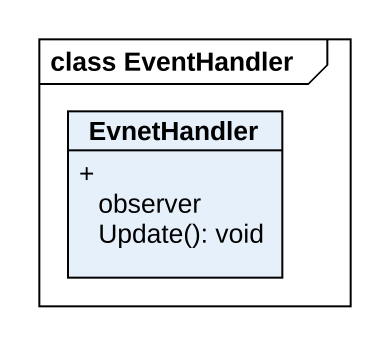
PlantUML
@startuml
mainframe class EventHandler
hide circle
hide empty members
skinparam classAttributeIconSize 0
class EvnetHandler {
  + observerUpdate(): void
}
@enduml
